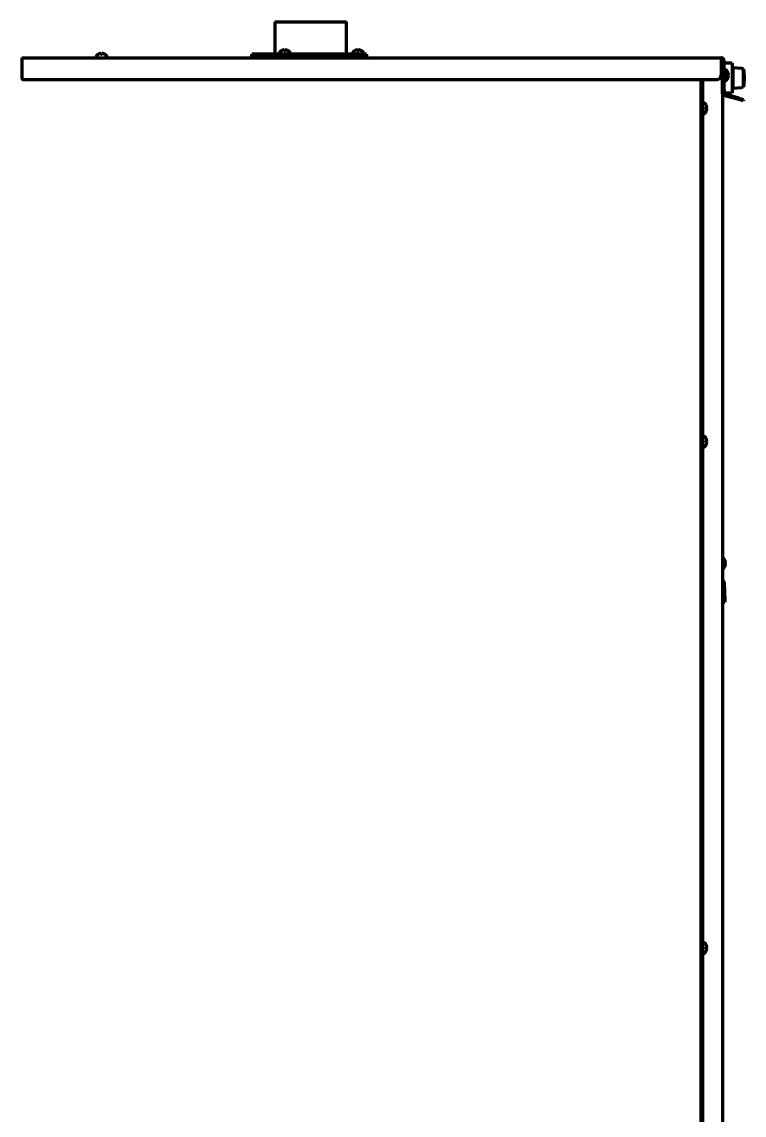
# Model space of a CAD drawing. Header units: inches. Extents: x -3022 to 7311, y 343 to 5680.
# Drawn here: x 1542 to 2045, y 3187 to 3949 of the extents above; entities that cross this region are included whole.
import ezdxf

# ---------------------------------------------------------------- set-up
doc = ezdxf.new("R2010")
doc.units = ezdxf.units.IN

msp = doc.modelspace()

# ---------------------------------------------------------------- linework, layer by layer
at = {"linetype": 'Continuous', "lineweight": 70}
for p, q in [((1718.16, 3948.89), (1768.16, 3948.89)), ((1718.16, 3948.89), (1718.16, 3926.29)), ((1768.16, 3926.29), (1768.16, 3948.89)), ((1542.16, 3923.79), (1542.16, 3921.69)), ((1542.16, 3923.79), (2028.96, 3923.79)), ((1593.66, 3924.39), (1593.66, 3924.19)), ((1595.36, 3926.24), (1595.36, 3926.27)), ((1599.96, 3926.27), (1599.96, 3926.24)), ((1601.66, 3924.19), (1601.66, 3924.39)), ((1706.65, 3924.79), (1701.16, 3924.79)), ((1701.16, 3924.79), (1701.16, 3923.79)), ((1782.16, 3926.29), (1702.16, 3926.29)), ((1702.16, 3926.29), (1702.16, 3924.79)), ((1783.16, 3924.79), (1706.65, 3924.79)), ((1721.16, 3926.89), (1721.16, 3926.69)), ((1722.86, 3928.74), (1722.86, 3928.77)), ((1727.46, 3928.77), (1727.46, 3928.74)), ((1729.16, 3926.69), (1729.16, 3926.89)), ((1772.16, 3926.89), (1772.16, 3926.69)), ((1773.86, 3928.74), (1773.86, 3928.77)), ((1778.46, 3928.77), (1778.46, 3928.74)), ((1780.16, 3926.69), (1780.16, 3926.89)), ((1782.16, 3924.79), (1782.16, 3926.29)), ((1783.16, 3923.79), (1783.16, 3924.79)), ((2028.96, 3923.79), (2028.96, 3921.69)), ((1542.16, 3921.69), (1542.16, 3909.79)), ((2028.96, 3921.69), (2028.96, 3911.79)), ((2030.96, 3921.79), (2029.96, 3921.79)), ((2029.96, 3901.79), (2029.96, 3921.79)), ((2029.96, 3920.09), (2029.96, 2595.89)), ((2029.96, 3915.79), (2029.96, 3915.79)), ((2030.96, 3901.79), (2030.96, 3921.79)), ((2036.56, 3920.12), (2030.96, 3920.12)), ((2031.56, 3915.69), (2031.36, 3915.69)), ((2037.14, 3916.8), (2036.56, 3920.12)), ((2036.56, 3920.12), (2036.56, 3909.79)), ((2043.42, 3916.36), (2037.14, 3916.8)), ((2037.14, 3916.8), (2037.14, 3909.79)), ((2043.42, 3916.36), (2043.42, 3916.29)), ((2043.42, 3916.29), (2044.44, 3916.21)), ((2043.93, 3916.25), (2043.42, 3916.29)), ((2044.44, 3903.37), (2044.44, 3916.21)), ((1543.16, 3908.79), (2025.96, 3908.79)), ((2014.96, 2257.29), (2014.96, 3908.79)), ((2015.16, 3908.79), (2015.16, 2597.89)), ((2015.96, 3908.79), (2015.96, 2597.89)), ((2031.36, 3907.69), (2031.56, 3907.69)), ((2031.4, 3913.99), (2031.44, 3913.99)), ((2031.44, 3909.39), (2031.4, 3909.39)), ((2033.4, 3913.99), (2033.44, 3913.99)), ((2033.44, 3909.39), (2033.4, 3909.39)), ((2036.56, 3909.79), (2036.56, 3899.46)), ((2037.14, 3909.79), (2037.14, 3902.78)), ((2029.96, 3903.79), (2029.96, 3903.79)), ((2029.96, 3898.79), (2029.96, 3901.79)), ((2030.96, 3901.79), (2030.96, 3898.79)), ((2030.96, 3899.46), (2036.56, 3899.46)), ((2036.56, 3899.46), (2037.14, 3902.78)), ((2037.14, 3902.78), (2043.42, 3903.22)), ((2044.44, 3903.37), (2043.42, 3903.3)), ((2043.42, 3903.3), (2043.42, 3903.22)), ((2016.56, 3892.69), (2016.36, 3892.69)), ((2030.96, 3898.79), (2029.96, 3898.79)), ((2041.29, 3894.72), (2031.44, 3897.36)), ((2041.55, 3895.69), (2031.7, 3898.33)), ((2044.19, 3893.94), (2041.29, 3894.72)), ((2041.55, 3895.69), (2044.45, 3894.91)), ((2044.45, 3894.91), (2044.19, 3893.94)), ((2015.05, 3890.29), (2014.96, 3890.45)), ((2014.96, 3886.94), (2015.05, 3887.09)), ((2015.16, 3890.29), (2015.05, 3890.29)), ((2015.05, 3887.09), (2015.05, 3890.29)), ((2015.05, 3887.09), (2015.16, 3887.09)), ((2016.36, 3884.69), (2016.56, 3884.69)), ((2018.4, 3890.99), (2018.44, 3890.99)), ((2018.44, 3886.39), (2018.4, 3886.39)), ((2015.05, 3658.09), (2014.96, 3658.25)), ((2015.16, 3658.09), (2015.05, 3658.09)), ((2015.05, 3654.89), (2015.05, 3658.09)), ((2016.56, 3660.49), (2016.36, 3660.49)), ((2018.4, 3658.79), (2018.44, 3658.79)), ((2014.96, 3654.74), (2015.05, 3654.89)), ((2015.05, 3654.89), (2015.16, 3654.89)), ((2016.36, 3652.49), (2016.56, 3652.49)), ((2018.44, 3654.19), (2018.4, 3654.19)), ((2031.4, 3573.99), (2031.44, 3573.99)), ((2031.44, 3569.39), (2031.4, 3569.39)), ((2030.09, 3557.96), (2030.53, 3545.59)), ((2031.09, 3558), (2031.53, 3545.62)), ((2030.56, 3544.59), (2030.53, 3545.59)), ((2030.56, 3544.59), (2031.56, 3544.62)), ((2031.53, 3545.62), (2031.56, 3544.62)), ((2015.05, 3305.39), (2014.96, 3305.55)), ((2015.16, 3305.39), (2015.05, 3305.39)), ((2015.05, 3302.19), (2015.05, 3305.39)), ((2016.56, 3307.79), (2016.36, 3307.79)), ((2018.4, 3306.09), (2018.44, 3306.09)), ((2014.96, 3302.04), (2015.05, 3302.19)), ((2015.05, 3302.19), (2015.16, 3302.19)), ((2016.36, 3299.79), (2016.56, 3299.79)), ((2018.44, 3301.49), (2018.4, 3301.49))]:
    msp.add_line(p, q, dxfattribs=at)
for centre, radius, start, end in [((1594.06, 3924.39), 0.4, 149.69882, 180), ((1594.06, 3924.19), 0.4, 180, 270), ((1597.86, 3922.17), 4.8, 121.58373, 149.69882), ((1597.66, 3922.49), 3.78, 90.00345, 97.60407), ((1597.66, 3922.49), 3.78, 82.39595, 89.99653), ((1597.46, 3922.17), 4.8, 30.30118, 58.41865), ((1601.26, 3924.19), 0.4, 270, 0), ((1601.26, 3924.39), 0.4, 0, 30.30118), ((1721.56, 3926.89), 0.4, 149.69882, 180), ((1721.56, 3926.69), 0.4, 180, 270), ((1725.36, 3924.67), 4.8, 121.58373, 149.69882), ((1725.16, 3924.99), 3.78, 90.00345, 97.60407), ((1725.16, 3924.99), 3.78, 82.39595, 89.99653), ((1724.96, 3924.67), 4.8, 30.30118, 58.41865), ((1728.76, 3926.69), 0.4, 270, 0), ((1728.76, 3926.89), 0.4, 0, 30.30118), ((1772.56, 3926.89), 0.4, 149.69882, 180), ((1772.56, 3926.69), 0.4, 180, 270), ((1776.36, 3924.67), 4.8, 121.58373, 149.69882), ((1776.16, 3924.99), 3.78, 90.00345, 97.60407), ((1776.16, 3924.99), 3.78, 82.39595, 89.99653), ((1775.96, 3924.67), 4.8, 30.30118, 58.41865), ((1779.76, 3926.69), 0.4, 270, 0), ((1779.76, 3926.89), 0.4, 0, 30.30118), ((2031.36, 3915.29), 0.4, 90, 180), ((2027.34, 3911.49), 4.8, 31.58373, 41.04753), ((2031.56, 3915.29), 0.4, 59.69882, 90), ((2029.34, 3911.49), 4.8, 31.58373, 59.69882), ((2027.34, 3911.89), 4.8, 318.95229, 328.41865), ((2031.36, 3908.09), 0.4, 180, 270), ((2027.66, 3911.69), 3.78, 0.00345, 7.60407), ((2027.66, 3911.69), 3.78, 352.39595, 359.99653), ((2031.56, 3908.09), 0.4, 270, 300.30118), ((2029.34, 3911.89), 4.8, 300.30118, 328.41865), ((2029.66, 3911.69), 3.78, 0.00345, 7.60407), ((2029.66, 3911.69), 3.78, 352.39595, 359.99653), ((2016.36, 3892.29), 0.4, 90, 180), ((2016.56, 3892.29), 0.4, 59.69882, 90), ((2014.34, 3888.49), 4.8, 31.58373, 59.69882), ((2031.96, 3899.29), 2, 194.45742, 255), ((2031.96, 3899.29), 1, 180, 255), ((2016.36, 3885.09), 0.4, 180, 270), ((2016.56, 3885.09), 0.4, 270, 300.30118), ((2014.34, 3888.89), 4.8, 300.30118, 328.41865), ((2014.66, 3888.69), 3.78, 0.00345, 7.60407), ((2014.66, 3888.69), 3.78, 352.39595, 359.99653), ((2016.36, 3660.09), 0.4, 90, 180), ((2016.56, 3660.09), 0.4, 59.69882, 90), ((2014.34, 3656.29), 4.8, 31.58373, 59.69882), ((2014.66, 3656.49), 3.78, 0.00345, 7.60407), ((2014.66, 3656.49), 3.78, 352.39595, 359.99653), ((2016.36, 3652.89), 0.4, 180, 270), ((2016.56, 3652.89), 0.4, 270, 300.30118), ((2014.34, 3656.69), 4.8, 300.30118, 328.41865), ((2027.34, 3571.49), 4.8, 31.58373, 56.91806), ((2027.66, 3571.69), 3.78, 0.00345, 7.60407), ((2027.34, 3571.89), 4.8, 303.08174, 328.41865), ((2027.66, 3571.69), 3.78, 352.39595, 359.99653), ((2029.1, 3557.93), 2, 2, 64.44509), ((2029.1, 3557.93), 1, 2, 30.37616), ((2016.36, 3307.39), 0.4, 90, 180), ((2016.56, 3307.39), 0.4, 59.69882, 90), ((2014.34, 3303.59), 4.8, 31.58373, 59.69882), ((2016.36, 3300.19), 0.4, 180, 270), ((2016.56, 3300.19), 0.4, 270, 300.30118), ((2014.34, 3303.99), 4.8, 300.30118, 328.41865), ((2014.66, 3303.79), 3.78, 0.00345, 7.60407), ((2014.66, 3303.79), 3.78, 352.39595, 359.99653)]:
    msp.add_arc(centre, radius, start, end, dxfattribs=at)
for centre, major_axis, start_param, end_param in [((1543.16, 3909.79), (1, 0), 3.141593, 4.712389), ((2025.96, 3911.79), (3, 0), 4.712389, 6.283185)]:
    msp.add_ellipse(centre, major_axis=major_axis, ratio=0.99863, start_param=start_param, end_param=end_param, dxfattribs=at)
for points in [[(1596.66, 3926.79), (1596.6, 3926.77), (1596.5, 3926.74), (1596.33, 3926.69), (1596.17, 3926.64), (1596.02, 3926.58), (1595.87, 3926.51), (1595.71, 3926.43), (1595.55, 3926.35), (1595.42, 3926.28), (1595.36, 3926.24)], [(1597.16, 3926.79), (1597.13, 3926.79), (1597.09, 3926.8), (1597.02, 3926.8), (1596.94, 3926.8), (1596.87, 3926.8), (1596.8, 3926.8), (1596.73, 3926.8), (1596.68, 3926.79), (1596.66, 3926.79)], [(1598.66, 3926.79), (1598.63, 3926.79), (1598.58, 3926.8), (1598.51, 3926.8), (1598.44, 3926.8), (1598.36, 3926.8), (1598.3, 3926.8), (1598.23, 3926.8), (1598.18, 3926.79), (1598.16, 3926.79)], [(1598.16, 3926.79), (1598.16, 3926.77), (1598.16, 3926.74), (1598.16, 3926.69), (1598.16, 3926.64), (1598.16, 3926.58), (1598.16, 3926.51), (1598.16, 3926.43), (1598.16, 3926.35), (1598.16, 3926.28), (1598.16, 3926.24)], [(1724.16, 3929.29), (1724.1, 3929.27), (1724, 3929.24), (1723.83, 3929.19), (1723.67, 3929.14), (1723.52, 3929.08), (1723.37, 3929.01), (1723.21, 3928.93), (1723.05, 3928.85), (1722.92, 3928.78), (1722.86, 3928.74)], [(1724.66, 3929.29), (1724.63, 3929.29), (1724.59, 3929.3), (1724.52, 3929.3), (1724.44, 3929.3), (1724.37, 3929.3), (1724.3, 3929.3), (1724.23, 3929.3), (1724.18, 3929.29), (1724.16, 3929.29)], [(1726.16, 3929.29), (1726.13, 3929.29), (1726.08, 3929.3), (1726.01, 3929.3), (1725.94, 3929.3), (1725.86, 3929.3), (1725.8, 3929.3), (1725.73, 3929.3), (1725.68, 3929.29), (1725.66, 3929.29)], [(1725.66, 3929.29), (1725.66, 3929.27), (1725.66, 3929.24), (1725.66, 3929.19), (1725.66, 3929.14), (1725.66, 3929.08), (1725.66, 3929.01), (1725.66, 3928.93), (1725.66, 3928.85), (1725.66, 3928.78), (1725.66, 3928.74)], [(1775.16, 3929.29), (1775.1, 3929.27), (1775, 3929.24), (1774.83, 3929.19), (1774.67, 3929.14), (1774.52, 3929.08), (1774.37, 3929.01), (1774.21, 3928.93), (1774.05, 3928.85), (1773.92, 3928.78), (1773.86, 3928.74)], [(1775.66, 3929.29), (1775.63, 3929.29), (1775.59, 3929.3), (1775.52, 3929.3), (1775.44, 3929.3), (1775.37, 3929.3), (1775.3, 3929.3), (1775.23, 3929.3), (1775.18, 3929.29), (1775.16, 3929.29)], [(1777.16, 3929.29), (1777.13, 3929.29), (1777.08, 3929.3), (1777.01, 3929.3), (1776.94, 3929.3), (1776.86, 3929.3), (1776.8, 3929.3), (1776.73, 3929.3), (1776.68, 3929.29), (1776.66, 3929.29)], [(1776.66, 3929.29), (1776.66, 3929.27), (1776.66, 3929.24), (1776.66, 3929.19), (1776.66, 3929.14), (1776.66, 3929.08), (1776.66, 3929.01), (1776.66, 3928.93), (1776.66, 3928.85), (1776.66, 3928.78), (1776.66, 3928.74)], [(2030.96, 3921.79), (2030.96, 3921.86), (2030.95, 3922), (2030.92, 3922.21), (2030.86, 3922.41), (2030.79, 3922.61), (2030.69, 3922.79), (2030.58, 3922.97), (2030.45, 3923.13), (2030.3, 3923.28), (2030.14, 3923.41), (2029.96, 3923.53), (2029.77, 3923.62), (2029.58, 3923.7), (2029.37, 3923.75), (2029.17, 3923.78), (2029.03, 3923.79), (2028.96, 3923.79)], [(2029.96, 3921.79), (2029.96, 3921.83), (2029.95, 3921.9), (2029.94, 3922), (2029.91, 3922.1), (2029.87, 3922.2), (2029.83, 3922.29), (2029.77, 3922.38), (2029.7, 3922.46), (2029.63, 3922.54), (2029.55, 3922.6), (2029.46, 3922.66), (2029.37, 3922.71), (2029.27, 3922.74), (2029.17, 3922.77), (2029.06, 3922.79), (2028.99, 3922.79), (2028.96, 3922.79)], [(2044.44, 3916.21), (2044.48, 3915.95), (2044.54, 3915.44), (2044.62, 3914.73), (2044.69, 3914.08), (2044.74, 3913.47), (2044.79, 3912.92), (2044.82, 3912.42), (2044.85, 3911.95), (2044.87, 3911.54), (2044.89, 3911.16), (2044.9, 3910.83), (2044.91, 3910.54), (2044.92, 3910.28), (2044.92, 3910.04), (2044.92, 3909.79), (2044.92, 3909.54), (2044.92, 3909.3), (2044.91, 3909.05), (2044.9, 3908.75), (2044.89, 3908.42), (2044.87, 3908.05), (2044.85, 3907.63), (2044.82, 3907.17), (2044.79, 3906.66), (2044.74, 3906.11), (2044.69, 3905.51), (2044.62, 3904.86), (2044.54, 3904.15), (2044.48, 3903.64), (2044.44, 3903.37)], [(2031.95, 3912.69), (2031.94, 3912.75), (2031.91, 3912.85), (2031.86, 3913.02), (2031.8, 3913.17), (2031.74, 3913.33), (2031.68, 3913.48), (2031.6, 3913.64), (2031.51, 3913.8), (2031.44, 3913.93), (2031.4, 3913.99)], [(2031.95, 3911.19), (2031.94, 3911.19), (2031.91, 3911.19), (2031.86, 3911.19), (2031.8, 3911.19), (2031.74, 3911.19), (2031.68, 3911.19), (2031.6, 3911.19), (2031.51, 3911.19), (2031.44, 3911.19), (2031.4, 3911.19)], [(2031.95, 3912.19), (2031.96, 3912.22), (2031.96, 3912.26), (2031.97, 3912.33), (2031.97, 3912.41), (2031.97, 3912.48), (2031.97, 3912.55), (2031.96, 3912.62), (2031.96, 3912.67), (2031.95, 3912.69)], [(2031.95, 3910.69), (2031.96, 3910.72), (2031.96, 3910.77), (2031.97, 3910.84), (2031.97, 3910.91), (2031.97, 3910.98), (2031.97, 3911.05), (2031.96, 3911.12), (2031.96, 3911.17), (2031.95, 3911.19)], [(2033.95, 3912.69), (2033.94, 3912.75), (2033.91, 3912.85), (2033.86, 3913.02), (2033.8, 3913.17), (2033.74, 3913.33), (2033.68, 3913.48), (2033.6, 3913.64), (2033.51, 3913.8), (2033.44, 3913.93), (2033.4, 3913.99)], [(2033.95, 3911.19), (2033.94, 3911.19), (2033.91, 3911.19), (2033.86, 3911.19), (2033.8, 3911.19), (2033.74, 3911.19), (2033.68, 3911.19), (2033.6, 3911.19), (2033.51, 3911.19), (2033.44, 3911.19), (2033.4, 3911.19)], [(2033.95, 3912.19), (2033.96, 3912.22), (2033.96, 3912.26), (2033.97, 3912.33), (2033.97, 3912.41), (2033.97, 3912.48), (2033.97, 3912.55), (2033.96, 3912.62), (2033.96, 3912.67), (2033.95, 3912.69)], [(2033.95, 3910.69), (2033.96, 3910.72), (2033.96, 3910.77), (2033.97, 3910.84), (2033.97, 3910.91), (2033.97, 3910.98), (2033.97, 3911.05), (2033.96, 3911.12), (2033.96, 3911.17), (2033.95, 3911.19)], [(2018.95, 3889.69), (2018.94, 3889.75), (2018.91, 3889.85), (2018.86, 3890.02), (2018.8, 3890.17), (2018.74, 3890.33), (2018.68, 3890.48), (2018.6, 3890.64), (2018.51, 3890.8), (2018.44, 3890.93), (2018.4, 3890.99)], [(2018.95, 3888.19), (2018.94, 3888.19), (2018.91, 3888.19), (2018.86, 3888.19), (2018.8, 3888.19), (2018.74, 3888.19), (2018.68, 3888.19), (2018.6, 3888.19), (2018.51, 3888.19), (2018.44, 3888.19), (2018.4, 3888.19)], [(2018.95, 3889.19), (2018.96, 3889.22), (2018.96, 3889.26), (2018.97, 3889.33), (2018.97, 3889.41), (2018.97, 3889.48), (2018.97, 3889.55), (2018.96, 3889.62), (2018.96, 3889.67), (2018.95, 3889.69)], [(2018.95, 3887.69), (2018.96, 3887.72), (2018.96, 3887.77), (2018.97, 3887.84), (2018.97, 3887.91), (2018.97, 3887.98), (2018.97, 3888.05), (2018.96, 3888.12), (2018.96, 3888.17), (2018.95, 3888.19)], [(2018.95, 3657.49), (2018.94, 3657.55), (2018.91, 3657.65), (2018.86, 3657.82), (2018.8, 3657.97), (2018.74, 3658.13), (2018.68, 3658.28), (2018.6, 3658.44), (2018.51, 3658.6), (2018.44, 3658.73), (2018.4, 3658.79)], [(2018.95, 3655.99), (2018.94, 3655.99), (2018.91, 3655.99), (2018.86, 3655.99), (2018.8, 3655.99), (2018.74, 3655.99), (2018.68, 3655.99), (2018.6, 3655.99), (2018.51, 3655.99), (2018.44, 3655.99), (2018.4, 3655.99)], [(2018.95, 3656.99), (2018.96, 3657.02), (2018.96, 3657.06), (2018.97, 3657.13), (2018.97, 3657.21), (2018.97, 3657.28), (2018.97, 3657.35), (2018.96, 3657.42), (2018.96, 3657.47), (2018.95, 3657.49)], [(2018.95, 3655.49), (2018.96, 3655.52), (2018.96, 3655.57), (2018.97, 3655.64), (2018.97, 3655.71), (2018.97, 3655.78), (2018.97, 3655.85), (2018.96, 3655.92), (2018.96, 3655.97), (2018.95, 3655.99)], [(2031.95, 3572.69), (2031.94, 3572.75), (2031.91, 3572.85), (2031.86, 3573.02), (2031.8, 3573.17), (2031.74, 3573.33), (2031.68, 3573.48), (2031.6, 3573.64), (2031.51, 3573.8), (2031.44, 3573.93), (2031.4, 3573.99)], [(2031.95, 3572.19), (2031.96, 3572.22), (2031.96, 3572.26), (2031.97, 3572.33), (2031.97, 3572.41), (2031.97, 3572.48), (2031.97, 3572.55), (2031.96, 3572.62), (2031.96, 3572.67), (2031.95, 3572.69)], [(2031.95, 3571.19), (2031.94, 3571.19), (2031.91, 3571.19), (2031.86, 3571.19), (2031.8, 3571.19), (2031.74, 3571.19), (2031.68, 3571.19), (2031.6, 3571.19), (2031.51, 3571.19), (2031.44, 3571.19), (2031.4, 3571.19)], [(2031.95, 3570.69), (2031.96, 3570.72), (2031.96, 3570.77), (2031.97, 3570.84), (2031.97, 3570.91), (2031.97, 3570.98), (2031.97, 3571.05), (2031.96, 3571.12), (2031.96, 3571.17), (2031.95, 3571.19)], [(2018.95, 3304.79), (2018.94, 3304.85), (2018.91, 3304.95), (2018.86, 3305.12), (2018.8, 3305.27), (2018.74, 3305.43), (2018.68, 3305.58), (2018.6, 3305.74), (2018.51, 3305.9), (2018.44, 3306.03), (2018.4, 3306.09)], [(2018.95, 3303.29), (2018.94, 3303.29), (2018.91, 3303.29), (2018.86, 3303.29), (2018.8, 3303.29), (2018.74, 3303.29), (2018.68, 3303.29), (2018.6, 3303.29), (2018.51, 3303.29), (2018.44, 3303.29), (2018.4, 3303.29)], [(2018.95, 3304.29), (2018.96, 3304.32), (2018.96, 3304.36), (2018.97, 3304.43), (2018.97, 3304.51), (2018.97, 3304.58), (2018.97, 3304.65), (2018.96, 3304.72), (2018.96, 3304.77), (2018.95, 3304.79)], [(2018.95, 3302.79), (2018.96, 3302.82), (2018.96, 3302.87), (2018.97, 3302.94), (2018.97, 3303.01), (2018.97, 3303.08), (2018.97, 3303.15), (2018.96, 3303.22), (2018.96, 3303.27), (2018.95, 3303.29)]]:
    msp.add_open_spline(points, degree=3, dxfattribs=at)
for points, knots in [([(1597.16, 3926.24), (1597.16, 3926.36), (1597.16, 3926.47), (1597.16, 3926.61), (1597.16, 3926.65), (1597.16, 3926.72), (1597.16, 3926.76), (1597.16, 3926.79)], [0, 0, 0, 0, 0.5, 0.5, 0.75, 0.75, 1, 1, 1, 1]), ([(1599.96, 3926.24), (1599.75, 3926.36), (1599.55, 3926.47), (1599.22, 3926.61), (1599.11, 3926.65), (1598.89, 3926.72), (1598.77, 3926.76), (1598.66, 3926.79)], [0, 0, 0, 0, 0.5, 0.5, 0.75, 0.75, 1, 1, 1, 1]), ([(1724.66, 3928.74), (1724.66, 3928.86), (1724.66, 3928.97), (1724.66, 3929.11), (1724.66, 3929.15), (1724.66, 3929.22), (1724.66, 3929.26), (1724.66, 3929.29)], [0, 0, 0, 0, 0.5, 0.5, 0.75, 0.75, 1, 1, 1, 1]), ([(1727.46, 3928.74), (1727.25, 3928.86), (1727.05, 3928.97), (1726.72, 3929.11), (1726.61, 3929.15), (1726.39, 3929.22), (1726.27, 3929.26), (1726.16, 3929.29)], [0, 0, 0, 0, 0.5, 0.5, 0.75, 0.75, 1, 1, 1, 1]), ([(1775.66, 3928.74), (1775.66, 3928.86), (1775.66, 3928.97), (1775.66, 3929.11), (1775.66, 3929.15), (1775.66, 3929.22), (1775.66, 3929.26), (1775.66, 3929.29)], [0, 0, 0, 0, 0.5, 0.5, 0.75, 0.75, 1, 1, 1, 1]), ([(1778.46, 3928.74), (1778.25, 3928.86), (1778.05, 3928.97), (1777.72, 3929.11), (1777.61, 3929.15), (1777.39, 3929.22), (1777.27, 3929.26), (1777.16, 3929.29)], [0, 0, 0, 0, 0.5, 0.5, 0.75, 0.75, 1, 1, 1, 1]), ([(2028.85, 3921.44), (2028.92, 3921.39), (2029.27, 3921.14), (2029.79, 3920.69), (2029.96, 3920.29), (2029.96, 3920.09)], [0, 0, 0, 0, 0.11113, 0.555565, 1, 1, 1, 1]), ([(2029.96, 3920.09), (2029.96, 3920.41), (2029.79, 3921.03), (2029.31, 3921.52), (2029, 3921.68), (2028.97, 3921.7)], [0, 0, 0, 0, 0.474971, 0.949942, 1, 1, 1, 1]), ([(2031.4, 3912.19), (2031.53, 3912.19), (2031.64, 3912.19), (2031.77, 3912.19), (2031.81, 3912.19), (2031.89, 3912.19), (2031.92, 3912.19), (2031.95, 3912.19)], [0, 0, 0, 0, 0.5, 0.5, 0.75, 0.75, 1, 1, 1, 1]), ([(2031.4, 3909.39), (2031.53, 3909.59), (2031.64, 3909.8), (2031.77, 3910.13), (2031.81, 3910.24), (2031.89, 3910.46), (2031.92, 3910.58), (2031.95, 3910.69)], [0, 0, 0, 0, 0.5, 0.5, 0.75, 0.75, 1, 1, 1, 1]), ([(2033.4, 3912.19), (2033.53, 3912.19), (2033.64, 3912.19), (2033.77, 3912.19), (2033.81, 3912.19), (2033.89, 3912.19), (2033.92, 3912.19), (2033.95, 3912.19)], [0, 0, 0, 0, 0.5, 0.5, 0.75, 0.75, 1, 1, 1, 1]), ([(2033.4, 3909.39), (2033.53, 3909.59), (2033.64, 3909.8), (2033.77, 3910.13), (2033.81, 3910.24), (2033.89, 3910.46), (2033.92, 3910.58), (2033.95, 3910.69)], [0, 0, 0, 0, 0.5, 0.5, 0.75, 0.75, 1, 1, 1, 1]), ([(2018.4, 3889.19), (2018.53, 3889.19), (2018.64, 3889.19), (2018.77, 3889.19), (2018.81, 3889.19), (2018.89, 3889.19), (2018.92, 3889.19), (2018.95, 3889.19)], [0, 0, 0, 0, 0.5, 0.5, 0.75, 0.75, 1, 1, 1, 1]), ([(2018.4, 3886.39), (2018.53, 3886.59), (2018.64, 3886.8), (2018.77, 3887.13), (2018.81, 3887.24), (2018.89, 3887.46), (2018.92, 3887.58), (2018.95, 3887.69)], [0, 0, 0, 0, 0.5, 0.5, 0.75, 0.75, 1, 1, 1, 1]), ([(2018.4, 3656.99), (2018.53, 3656.99), (2018.64, 3656.99), (2018.77, 3656.99), (2018.81, 3656.99), (2018.89, 3656.99), (2018.92, 3656.99), (2018.95, 3656.99)], [0, 0, 0, 0, 0.5, 0.5, 0.75, 0.75, 1, 1, 1, 1]), ([(2018.4, 3654.19), (2018.53, 3654.39), (2018.64, 3654.6), (2018.77, 3654.93), (2018.81, 3655.04), (2018.89, 3655.26), (2018.92, 3655.38), (2018.95, 3655.49)], [0, 0, 0, 0, 0.5, 0.5, 0.75, 0.75, 1, 1, 1, 1]), ([(2031.4, 3572.19), (2031.53, 3572.19), (2031.64, 3572.19), (2031.77, 3572.19), (2031.81, 3572.19), (2031.89, 3572.19), (2031.92, 3572.19), (2031.95, 3572.19)], [0, 0, 0, 0, 0.5, 0.5, 0.75, 0.75, 1, 1, 1, 1]), ([(2031.4, 3569.39), (2031.53, 3569.59), (2031.64, 3569.8), (2031.77, 3570.13), (2031.81, 3570.24), (2031.89, 3570.46), (2031.92, 3570.58), (2031.95, 3570.69)], [0, 0, 0, 0, 0.5, 0.5, 0.75, 0.75, 1, 1, 1, 1]), ([(2018.4, 3304.29), (2018.53, 3304.29), (2018.64, 3304.29), (2018.77, 3304.29), (2018.81, 3304.29), (2018.89, 3304.29), (2018.92, 3304.29), (2018.95, 3304.29)], [0, 0, 0, 0, 0.5, 0.5, 0.75, 0.75, 1, 1, 1, 1]), ([(2018.4, 3301.49), (2018.53, 3301.69), (2018.64, 3301.9), (2018.77, 3302.23), (2018.81, 3302.34), (2018.89, 3302.56), (2018.92, 3302.68), (2018.95, 3302.79)], [0, 0, 0, 0, 0.5, 0.5, 0.75, 0.75, 1, 1, 1, 1])]:
    msp.add_open_spline(points, degree=3, knots=knots, dxfattribs=at)

doc.saveas('drawing.dxf')
